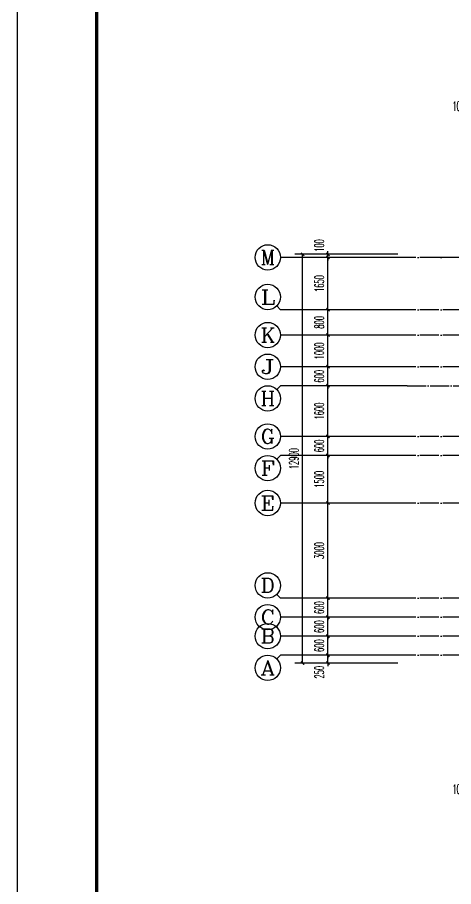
# Model space of a CAD drawing. Extents: x 27938 to 1507990, y 110129 to 923079.
# Drawn here: x 813614 to 827382, y 510937 to 538363 of the extents above; entities that cross this region are included whole.
import ezdxf
from ezdxf.enums import TextEntityAlignment as Align

# ---------------------------------------------------------------- set-up
doc = ezdxf.new("R2010")
doc.units = 0
doc.header["$LTSCALE"] = 1000
doc.header["$MEASUREMENT"] = 0
doc.linetypes.add('DOTE', pattern=[2.42, 2, -0.2, 0.02, -0.2])
for name, color, linetype in [('AXIS', 3, 'Continuous'), ('AXIS_TEXT', 7, 'Continuous'), ('DOTE', 1, 'Continuous'), ('图框', 140, 'Continuous')]:
    doc.layers.add(name, color=color, linetype=linetype)
doc.layers.add('yichutu', color=7, linetype='Continuous', true_color=0xffffff, plot=False)
doc.styles.add('_TCH_AXIS', font='COMPLEX', dxfattribs={"bigfont": 'GBCBIG'})
doc.styles.add('_TCH_DIM_T3', font='SIMPLEX.shx', dxfattribs={"width": 0.494118, "bigfont": 'GBCBIG.shx'})
doc.styles.add('COMPLEX', font='COMPLEX')
doc.dimstyles.new('_TCH_ARCH&&100', dxfattribs={"dimtxt": 297.5, "dimasz": 100, "dimexe": 250, "dimexo": 300, "dimgap": 126.25, "dimtad": 1, "dimdec": 0, "dimzin": 0, "dimdsep": 46, "dimtxsty": '_TCH_DIM_T3', "dimblk": 'ARCHTICK', "dimcen": 0.09, "dimclrt": 4, "dimazin": 2, "dimtfac": 1, "dimtdec": 0, "dimtix": 1, "dimtmove": 2, "dimatfit": 3, "dimfxl": 100, "dimtolj": 1, "dimtzin": 0, "dimarcsym": 0})

# ---------------------------------------------------------------- blocks, each defined once
blk = doc.blocks.new('TK')
at = {"layer": '图框'}
blk.add_lwpolyline([(465375, 548714), (549475, 548714), (549475, 489314), (465375, 489314)], close=True, dxfattribs=at)
blk.add_lwpolyline([(465375, 548714), (549475, 548714), (549475, 489314), (465375, 489314)], close=True, dxfattribs=at)
at = {"layer": '图框', "const_width": 100}
blk.add_lwpolyline([(548475, 490314), (548475, 547714), (467875, 547714), (467875, 490314)], close=True, dxfattribs=at)
blk = doc.blocks.new('yct-841-594-84100-59399.9999999999-100-1000.0')
at = {"layer": 'yichutu', "color": 7, "true_color": 0xffffff}
blk.add_lwpolyline([(0, 0), (0, 59400), (84100, 59400), (84100, 0)], close=True, dxfattribs=at)
blk = doc.blocks.new('GDGDGDSDA')
at = {"layer": 'DOTE', "color": 0, "linetype": 'DOTE', "ltscale": 0.3}
for p, q in [((471335, 374108), (417335, 374108)), ((471335, 372458), (417335, 372458)), ((471335, 371658), (417335, 371658)), ((471335, 370658), (417335, 370658)), ((417335, 370059), (471335, 370059)), ((471335, 368458), (417335, 368458)), ((471335, 367858), (417335, 367858)), ((471335, 366358), (417335, 366358)), ((471335, 363358), (417335, 363358)), ((471335, 362758), (417335, 362758)), ((471335, 362158), (417335, 362158)), ((471335, 361558), (417335, 361558))]:
    blk.add_line(p, q, dxfattribs=at)
blk = doc.blocks.new('_ArchTick')
at = {"color": 0, "linetype": 'ByBlock', "const_width": 0.4}
blk.add_lwpolyline([(-0.5, -0.5), (0.5, 0.5)], dxfattribs=at)
blk = doc.blocks.new('*D757')
at = {"layer": 'AXIS', "color": 0, "lineweight": -2}
for p, q in [((823417, 518240), (823417, 518340)), ((825617, 518240), (823167, 518240)), ((823417, 517990), (823417, 518240)), ((825617, 517990), (823167, 517990)), ((823417, 517990), (823417, 517890))]:
    blk.add_line(p, q, dxfattribs=at)
at = {"layer": 'Defpoints', "color": 0}
for p in [(823417, 518240), (825917, 518240), (825917, 517990)]:
    blk.add_point(p, dxfattribs=at)
at = {"layer": 'AXIS', "color": 0, "lineweight": -2, "xscale": 100, "yscale": 100, "zscale": 100}
for p, rotation in [((823417, 518240), 270), ((823417, 517990), 90)]:
    blk.add_blockref('_ArchTick', p, dxfattribs=dict(at, rotation=rotation))
at = {"layer": 'AXIS', "color": 4, "insert": (823142, 517701), "char_height": 297.5, "attachment_point": 5, "rotation": 90, "style": '_TCH_DIM_T3'}
blk.add_mtext('\\A1;250', dxfattribs=at)
blk = doc.blocks.new('*D758')
at = {"layer": 'AXIS', "color": 0, "lineweight": -2}
for p, q in [((823417, 518840), (823417, 518940)), ((825617, 518840), (823167, 518840)), ((823417, 518240), (823417, 518840)), ((825617, 518240), (823167, 518240)), ((823417, 518240), (823417, 518140))]:
    blk.add_line(p, q, dxfattribs=at)
at = {"layer": 'Defpoints', "color": 0}
for p in [(823417, 518840), (825917, 518840), (825917, 518240)]:
    blk.add_point(p, dxfattribs=at)
at = {"layer": 'AXIS', "color": 0, "lineweight": -2, "xscale": 100, "yscale": 100, "zscale": 100}
for p, rotation in [((823417, 518840), 270), ((823417, 518240), 90)]:
    blk.add_blockref('_ArchTick', p, dxfattribs=dict(at, rotation=rotation))
at = {"layer": 'AXIS', "color": 4, "insert": (823142, 518540), "char_height": 297.5, "attachment_point": 5, "rotation": 90, "style": '_TCH_DIM_T3'}
blk.add_mtext('\\A1;600', dxfattribs=at)
blk = doc.blocks.new('*D759')
at = {"layer": 'AXIS', "color": 0, "lineweight": -2}
for p, q in [((825617, 519440), (823167, 519440)), ((823417, 519440), (823417, 519540)), ((823417, 518840), (823417, 519440)), ((825617, 518840), (823167, 518840)), ((823417, 518840), (823417, 518740))]:
    blk.add_line(p, q, dxfattribs=at)
at = {"layer": 'Defpoints', "color": 0}
for p in [(823417, 519440), (825917, 519440), (825917, 518840)]:
    blk.add_point(p, dxfattribs=at)
at = {"layer": 'AXIS', "color": 0, "lineweight": -2, "xscale": 100, "yscale": 100, "zscale": 100}
for p, rotation in [((823417, 519440), 270), ((823417, 518840), 90)]:
    blk.add_blockref('_ArchTick', p, dxfattribs=dict(at, rotation=rotation))
at = {"layer": 'AXIS', "color": 4, "insert": (823142, 519140), "char_height": 297.5, "attachment_point": 5, "rotation": 90, "style": '_TCH_DIM_T3'}
blk.add_mtext('\\A1;600', dxfattribs=at)
blk = doc.blocks.new('*D760')
at = {"layer": 'AXIS', "color": 0, "lineweight": -2}
for p, q in [((825617, 520040), (823167, 520040)), ((823417, 520040), (823417, 520140)), ((823417, 519440), (823417, 520040)), ((825617, 519440), (823167, 519440)), ((823417, 519440), (823417, 519340))]:
    blk.add_line(p, q, dxfattribs=at)
at = {"layer": 'Defpoints', "color": 0}
for p in [(823417, 520040), (825917, 520040), (825917, 519440)]:
    blk.add_point(p, dxfattribs=at)
at = {"layer": 'AXIS', "color": 0, "lineweight": -2, "xscale": 100, "yscale": 100, "zscale": 100}
for p, rotation in [((823417, 520040), 270), ((823417, 519440), 90)]:
    blk.add_blockref('_ArchTick', p, dxfattribs=dict(at, rotation=rotation))
at = {"layer": 'AXIS', "color": 4, "insert": (823142, 519740), "char_height": 297.5, "attachment_point": 5, "rotation": 90, "style": '_TCH_DIM_T3'}
blk.add_mtext('\\A1;600', dxfattribs=at)
blk = doc.blocks.new('*D761')
at = {"layer": 'AXIS', "color": 0, "lineweight": -2}
for p, q in [((825617, 523040), (823167, 523040)), ((823417, 520040), (823417, 523040)), ((825617, 520040), (823167, 520040))]:
    blk.add_line(p, q, dxfattribs=at)
at = {"layer": 'Defpoints', "color": 0}
for p in [(823417, 523040), (825917, 523040), (825917, 520040)]:
    blk.add_point(p, dxfattribs=at)
at = {"layer": 'AXIS', "color": 0, "lineweight": -2, "xscale": 100, "yscale": 100, "zscale": 100}
for p, rotation in [((823417, 523040), 90), ((823417, 520040), 270)]:
    blk.add_blockref('_ArchTick', p, dxfattribs=dict(at, rotation=rotation))
at = {"layer": 'AXIS', "color": 4, "insert": (823142, 521540), "char_height": 297.5, "attachment_point": 5, "rotation": 90, "style": '_TCH_DIM_T3'}
blk.add_mtext('\\A1;3000', dxfattribs=at)
blk = doc.blocks.new('*D762')
at = {"layer": 'AXIS', "color": 0, "lineweight": -2}
for p, q in [((825617, 524540), (823167, 524540)), ((823417, 523040), (823417, 524540)), ((825617, 523040), (823167, 523040))]:
    blk.add_line(p, q, dxfattribs=at)
at = {"layer": 'Defpoints', "color": 0}
for p in [(823417, 524540), (825917, 524540), (825917, 523040)]:
    blk.add_point(p, dxfattribs=at)
at = {"layer": 'AXIS', "color": 0, "lineweight": -2, "xscale": 100, "yscale": 100, "zscale": 100}
for p, rotation in [((823417, 524540), 90), ((823417, 523040), 270)]:
    blk.add_blockref('_ArchTick', p, dxfattribs=dict(at, rotation=rotation))
at = {"layer": 'AXIS', "color": 4, "insert": (823142, 523790), "char_height": 297.5, "attachment_point": 5, "rotation": 90, "style": '_TCH_DIM_T3'}
blk.add_mtext('\\A1;1500', dxfattribs=at)
blk = doc.blocks.new('*D763')
at = {"layer": 'AXIS', "color": 0, "lineweight": -2}
for p, q in [((823417, 525140), (823417, 525240)), ((825617, 525140), (823167, 525140)), ((823417, 524540), (823417, 525140)), ((825617, 524540), (823167, 524540)), ((823417, 524540), (823417, 524440))]:
    blk.add_line(p, q, dxfattribs=at)
at = {"layer": 'Defpoints', "color": 0}
for p in [(823417, 525140), (825917, 525140), (825917, 524540)]:
    blk.add_point(p, dxfattribs=at)
at = {"layer": 'AXIS', "color": 0, "lineweight": -2, "xscale": 100, "yscale": 100, "zscale": 100}
for p, rotation in [((823417, 525140), 270), ((823417, 524540), 90)]:
    blk.add_blockref('_ArchTick', p, dxfattribs=dict(at, rotation=rotation))
at = {"layer": 'AXIS', "color": 4, "insert": (823142, 524840), "char_height": 297.5, "attachment_point": 5, "rotation": 90, "style": '_TCH_DIM_T3'}
blk.add_mtext('\\A1;600', dxfattribs=at)
blk = doc.blocks.new('*D764')
at = {"layer": 'AXIS', "color": 0, "lineweight": -2}
for p, q in [((825617, 526741), (823167, 526741)), ((823417, 525140), (823417, 526741)), ((825617, 525140), (823167, 525140))]:
    blk.add_line(p, q, dxfattribs=at)
at = {"layer": 'Defpoints', "color": 0}
for p in [(823417, 526741), (825917, 526741), (825917, 525140)]:
    blk.add_point(p, dxfattribs=at)
at = {"layer": 'AXIS', "color": 0, "lineweight": -2, "xscale": 100, "yscale": 100, "zscale": 100}
for p, rotation in [((823417, 526741), 90), ((823417, 525140), 270)]:
    blk.add_blockref('_ArchTick', p, dxfattribs=dict(at, rotation=rotation))
at = {"layer": 'AXIS', "color": 4, "insert": (823142, 525941), "char_height": 297.5, "attachment_point": 5, "rotation": 90, "style": '_TCH_DIM_T3'}
blk.add_mtext('\\A1;1600', dxfattribs=at)
blk = doc.blocks.new('*D765')
at = {"layer": 'AXIS', "color": 0, "lineweight": -2}
for p, q in [((823417, 527340), (823417, 527440)), ((825617, 527340), (823167, 527340)), ((823417, 526741), (823417, 527340)), ((825617, 526741), (823167, 526741)), ((823417, 526741), (823417, 526641))]:
    blk.add_line(p, q, dxfattribs=at)
at = {"layer": 'Defpoints', "color": 0}
for p in [(823417, 527340), (825917, 527340), (825917, 526741)]:
    blk.add_point(p, dxfattribs=at)
at = {"layer": 'AXIS', "color": 0, "lineweight": -2, "xscale": 100, "yscale": 100, "zscale": 100}
for p, rotation in [((823417, 527340), 270), ((823417, 526741), 90)]:
    blk.add_blockref('_ArchTick', p, dxfattribs=dict(at, rotation=rotation))
at = {"layer": 'AXIS', "color": 4, "insert": (823142, 527041), "char_height": 297.5, "attachment_point": 5, "rotation": 90, "style": '_TCH_DIM_T3'}
blk.add_mtext('\\A1;600', dxfattribs=at)
blk = doc.blocks.new('*D766')
at = {"layer": 'AXIS', "color": 0, "lineweight": -2}
for p, q in [((825617, 528340), (823167, 528340)), ((823417, 527340), (823417, 528340)), ((825617, 527340), (823167, 527340))]:
    blk.add_line(p, q, dxfattribs=at)
at = {"layer": 'Defpoints', "color": 0}
for p in [(823417, 528340), (825917, 528340), (825917, 527340)]:
    blk.add_point(p, dxfattribs=at)
at = {"layer": 'AXIS', "color": 0, "lineweight": -2, "xscale": 100, "yscale": 100, "zscale": 100}
for p, rotation in [((823417, 528340), 90), ((823417, 527340), 270)]:
    blk.add_blockref('_ArchTick', p, dxfattribs=dict(at, rotation=rotation))
at = {"layer": 'AXIS', "color": 4, "insert": (823142, 527840), "char_height": 297.5, "attachment_point": 5, "rotation": 90, "style": '_TCH_DIM_T3'}
blk.add_mtext('\\A1;1000', dxfattribs=at)
blk = doc.blocks.new('*D767')
at = {"layer": 'AXIS', "color": 0, "lineweight": -2}
for p, q in [((825617, 529140), (823167, 529140)), ((823417, 528340), (823417, 529140)), ((825617, 528340), (823167, 528340))]:
    blk.add_line(p, q, dxfattribs=at)
at = {"layer": 'Defpoints', "color": 0}
for p in [(823417, 529140), (825917, 529140), (825917, 528340)]:
    blk.add_point(p, dxfattribs=at)
at = {"layer": 'AXIS', "color": 0, "lineweight": -2, "xscale": 100, "yscale": 100, "zscale": 100}
for p, rotation in [((823417, 529140), 90), ((823417, 528340), 270)]:
    blk.add_blockref('_ArchTick', p, dxfattribs=dict(at, rotation=rotation))
at = {"layer": 'AXIS', "color": 4, "insert": (823142, 528740), "char_height": 297.5, "attachment_point": 5, "rotation": 90, "style": '_TCH_DIM_T3'}
blk.add_mtext('\\A1;800', dxfattribs=at)
blk = doc.blocks.new('*D768')
at = {"layer": 'AXIS', "color": 0, "lineweight": -2}
for p, q in [((825617, 530790), (823167, 530790)), ((823417, 529140), (823417, 530790)), ((825617, 529140), (823167, 529140))]:
    blk.add_line(p, q, dxfattribs=at)
at = {"layer": 'Defpoints', "color": 0}
for p in [(823417, 530790), (825917, 530790), (825917, 529140)]:
    blk.add_point(p, dxfattribs=at)
at = {"layer": 'AXIS', "color": 0, "lineweight": -2, "xscale": 100, "yscale": 100, "zscale": 100}
for p, rotation in [((823417, 530790), 90), ((823417, 529140), 270)]:
    blk.add_blockref('_ArchTick', p, dxfattribs=dict(at, rotation=rotation))
at = {"layer": 'AXIS', "color": 4, "insert": (823142, 529965), "char_height": 297.5, "attachment_point": 5, "rotation": 90, "style": '_TCH_DIM_T3'}
blk.add_mtext('\\A1;1650', dxfattribs=at)
blk = doc.blocks.new('*D769')
at = {"layer": 'AXIS', "color": 0, "lineweight": -2}
for p, q in [((823417, 530890), (823417, 530990)), ((825617, 530890), (823167, 530890)), ((825617, 530790), (823167, 530790)), ((823417, 530790), (823417, 530890)), ((823417, 530790), (823417, 530690))]:
    blk.add_line(p, q, dxfattribs=at)
at = {"layer": 'Defpoints', "color": 0}
for p in [(823417, 530890), (825917, 530890), (825917, 530790)]:
    blk.add_point(p, dxfattribs=at)
at = {"layer": 'AXIS', "color": 0, "lineweight": -2, "xscale": 100, "yscale": 100, "zscale": 100}
for p, rotation in [((823417, 530890), 270), ((823417, 530790), 90)]:
    blk.add_blockref('_ArchTick', p, dxfattribs=dict(at, rotation=rotation))
at = {"layer": 'AXIS', "color": 4, "insert": (823142, 531165), "char_height": 297.5, "attachment_point": 5, "rotation": 90, "style": '_TCH_DIM_T3'}
blk.add_mtext('\\A1;100', dxfattribs=at)
blk = doc.blocks.new('*D770')
at = {"layer": 'AXIS', "color": 0, "lineweight": -2}
for p, q in [((825617, 530890), (822367, 530890)), ((822617, 517990), (822617, 530890)), ((825617, 517990), (822367, 517990))]:
    blk.add_line(p, q, dxfattribs=at)
at = {"layer": 'Defpoints', "color": 0}
for p in [(822617, 530890), (825917, 530890), (825917, 517990)]:
    blk.add_point(p, dxfattribs=at)
at = {"layer": 'AXIS', "color": 0, "lineweight": -2, "xscale": 100, "yscale": 100, "zscale": 100}
for p, rotation in [((822617, 530890), 90), ((822617, 517990), 270)]:
    blk.add_blockref('_ArchTick', p, dxfattribs=dict(at, rotation=rotation))
at = {"layer": 'AXIS', "color": 4, "insert": (822342, 524440), "char_height": 297.5, "attachment_point": 5, "rotation": 90, "style": '_TCH_DIM_T3'}
blk.add_mtext('\\A1;12900', dxfattribs=at)
blk = doc.blocks.new('*D787')
at = {"layer": 'AXIS', "color": 0, "lineweight": -2}
for p, q in [((827817, 533090), (827817, 535540)), ((827917, 533090), (827917, 535540)), ((827817, 535290), (827717, 535290)), ((827817, 535290), (827917, 535290)), ((827917, 535290), (828017, 535290))]:
    blk.add_line(p, q, dxfattribs=at)
at = {"layer": 'Defpoints', "color": 0}
for p in [(827917, 535290), (827817, 532790), (827917, 532790)]:
    blk.add_point(p, dxfattribs=at)
at = {"layer": 'AXIS', "color": 0, "lineweight": -2, "xscale": 100, "yscale": 100, "zscale": 100}
blk.add_blockref('_ArchTick', (827817, 535290), dxfattribs=at)
at = {"layer": 'AXIS', "color": 0, "lineweight": -2, "xscale": 100, "yscale": 100, "zscale": 100, "rotation": 180}
blk.add_blockref('_ArchTick', (827917, 535290), dxfattribs=at)
at = {"layer": 'AXIS', "color": 4, "insert": (827542, 535565), "char_height": 297.5, "attachment_point": 5, "style": '_TCH_DIM_T3'}
blk.add_mtext('\\A1;100', dxfattribs=at)
blk = doc.blocks.new('*D807')
at = {"layer": 'AXIS', "color": 0, "lineweight": -2}
for p, q in [((827817, 515940), (827817, 513490)), ((827917, 515940), (827917, 513490)), ((827817, 513740), (827717, 513740)), ((827817, 513740), (827917, 513740)), ((827917, 513740), (828017, 513740))]:
    blk.add_line(p, q, dxfattribs=at)
at = {"layer": 'Defpoints', "color": 0}
for p in [(827817, 516240), (827917, 516240), (827917, 513740)]:
    blk.add_point(p, dxfattribs=at)
at = {"layer": 'AXIS', "color": 0, "lineweight": -2, "xscale": 100, "yscale": 100, "zscale": 100}
blk.add_blockref('_ArchTick', (827817, 513740), dxfattribs=at)
at = {"layer": 'AXIS', "color": 0, "lineweight": -2, "xscale": 100, "yscale": 100, "zscale": 100, "rotation": 180}
blk.add_blockref('_ArchTick', (827917, 513740), dxfattribs=at)
at = {"layer": 'AXIS', "color": 4, "insert": (827542, 514015), "char_height": 297.5, "attachment_point": 5, "style": '_TCH_DIM_T3'}
blk.add_mtext('\\A1;100', dxfattribs=at)
blk = doc.blocks.new('_AXISO')
at = {"color": 0}
blk.add_circle((0, 0), 0.5, dxfattribs=at)
at = {"layer": 'AXIS_TEXT', "color": 0, "style": 'COMPLEX', "width": 1.041667}
blk.add_attdef('A', text='', height=0.56, dxfattribs=at).set_placement((-0.25, -0.28), (0.25, -0.28), align=Align.FIT)

msp = doc.modelspace()

# ---------------------------------------------------------------- linework, layer by layer
msp.add_lwpolyline([(827916.6, 532285.3), (827916.6, 530790.4), (826619.1, 530790.4)])
at = {"layer": 'AXIS', "color": 8}
for p, q in [((825916.6, 530790.4), (821916.6, 530790.4)), ((821799.4, 529257.6), (821916.6, 529140.4)), ((825916.6, 529140.4), (821916.6, 529140.4)), ((825916.6, 528340.4), (821916.6, 528340.4)), ((825916.6, 527340.4), (821916.6, 527340.4)), ((821799.4, 526623.6), (821916.6, 526740.7)), ((825916.6, 526740.7), (821916.6, 526740.7)), ((825916.6, 525140.4), (821916.6, 525140.4)), ((821799.4, 524423.3), (821916.6, 524540.4)), ((825916.6, 524540.4), (821916.6, 524540.4)), ((825916.6, 523040.4), (821916.6, 523040.4)), ((821799.4, 520157.6), (821916.6, 520040.4)), ((825916.6, 520040.4), (821916.6, 520040.4)), ((825916.6, 519440.4), (821916.6, 519440.4)), ((825916.6, 518840.4), (821916.6, 518840.4)), ((821799.4, 518123.3), (821916.6, 518240.4)), ((825916.6, 518240.4), (821916.6, 518240.4))]:
    msp.add_line(p, q, dxfattribs=at)

# ---------------------------------------------------------------- block references
msp.add_blockref('TK', (348239.1, -1273.4))
ref = msp.add_blockref('_AXISO', (821516.6, 530790.4), dxfattribs=dict(at, xscale=800, yscale=800, zscale=800))
ref.add_attrib('A', 'M', dxfattribs={"layer": 'AXIS_TEXT', "color": 8, "ltscale": 0.5, "height": 452.5, "style": '_TCH_AXIS'}).set_placement((821290.3, 530564.2), (821742.9, 530564.2), align=Align.FIT)
ref = msp.add_blockref('_AXISO', (821516.6, 529540.4), dxfattribs=dict(at, xscale=800, yscale=800, zscale=800))
ref.add_attrib('A', 'L', dxfattribs={"layer": 'AXIS_TEXT', "color": 8, "ltscale": 0.5, "height": 452.5, "style": '_TCH_AXIS', "width": 1.4}).set_placement((821290.3, 529314.2), (821742.9, 529314.2), align=Align.FIT)
ref = msp.add_blockref('_AXISO', (821516.6, 528340.4), dxfattribs=dict(at, xscale=800, yscale=800, zscale=800))
ref.add_attrib('A', 'K', dxfattribs={"layer": 'AXIS_TEXT', "color": 8, "ltscale": 0.5, "height": 452.5, "style": '_TCH_AXIS', "width": 1.105263}).set_placement((821290.3, 528114.2), (821742.9, 528114.2), align=Align.FIT)
ref = msp.add_blockref('_AXISO', (821516.6, 527340.4), dxfattribs=dict(at, xscale=800, yscale=800, zscale=800))
ref.add_attrib('A', 'J', dxfattribs={"layer": 'AXIS_TEXT', "color": 8, "ltscale": 0.5, "height": 452.5, "style": '_TCH_AXIS', "width": 1.909091}).set_placement((821290.3, 527114.2), (821742.9, 527114.2), align=Align.FIT)
ref = msp.add_blockref('_AXISO', (821516.6, 526340.7), dxfattribs=dict(at, xscale=800, yscale=800, zscale=800))
ref.add_attrib('A', 'H', dxfattribs={"layer": 'AXIS_TEXT', "color": 8, "ltscale": 0.5, "height": 452.5, "style": '_TCH_AXIS', "width": 1.05}).set_placement((821290.3, 526114.4), (821742.9, 526114.4), align=Align.FIT)
ref = msp.add_blockref('_AXISO', (821516.6, 525140.4), dxfattribs=dict(at, xscale=800, yscale=800, zscale=800))
ref.add_attrib('A', 'G', dxfattribs={"layer": 'AXIS_TEXT', "color": 8, "ltscale": 0.5, "height": 452.5, "style": '_TCH_AXIS', "width": 1.166667}).set_placement((821290.3, 524914.2), (821742.9, 524914.2), align=Align.FIT)
ref = msp.add_blockref('_AXISO', (821516.6, 524140.4), dxfattribs=dict(at, xscale=800, yscale=800, zscale=800))
ref.add_attrib('A', 'F', dxfattribs={"layer": 'AXIS_TEXT', "color": 8, "ltscale": 0.5, "height": 452.5, "style": '_TCH_AXIS', "width": 1.3125}).set_placement((821290.3, 523914.2), (821742.9, 523914.2), align=Align.FIT)
ref = msp.add_blockref('_AXISO', (821516.6, 523040.4), dxfattribs=dict(at, xscale=800, yscale=800, zscale=800))
ref.add_attrib('A', 'E', dxfattribs={"layer": 'AXIS_TEXT', "color": 8, "ltscale": 0.5, "height": 452.5, "style": '_TCH_AXIS', "width": 1.3125}).set_placement((821290.3, 522814.2), (821742.9, 522814.2), align=Align.FIT)
ref = msp.add_blockref('_AXISO', (821516.6, 520440.4), dxfattribs=dict(at, xscale=800, yscale=800, zscale=800))
ref.add_attrib('A', 'D', dxfattribs={"layer": 'AXIS_TEXT', "color": 8, "ltscale": 0.5, "height": 452.5, "style": '_TCH_AXIS', "width": 1.235294}).set_placement((821290.3, 520214.2), (821742.9, 520214.2), align=Align.FIT)
ref = msp.add_blockref('_AXISO', (821516.6, 519440.4), dxfattribs=dict(at, xscale=800, yscale=800, zscale=800))
ref.add_attrib('A', 'C', dxfattribs={"layer": 'AXIS_TEXT', "color": 8, "ltscale": 0.5, "height": 452.5, "style": '_TCH_AXIS', "width": 1.4}).set_placement((821290.3, 519214.2), (821742.9, 519214.2), align=Align.FIT)
ref = msp.add_blockref('_AXISO', (821516.6, 518840.4), dxfattribs=dict(at, xscale=800, yscale=800, zscale=800))
ref.add_attrib('A', 'B', dxfattribs={"layer": 'AXIS_TEXT', "color": 8, "ltscale": 0.5, "height": 452.5, "style": '_TCH_AXIS', "width": 1.235294}).set_placement((821290.3, 518614.2), (821742.9, 518614.2), align=Align.FIT)
ref = msp.add_blockref('_AXISO', (821516.6, 517840.4), dxfattribs=dict(at, xscale=800, yscale=800, zscale=800))
ref.add_attrib('A', 'A', dxfattribs={"layer": 'AXIS_TEXT', "color": 8, "ltscale": 0.5, "height": 452.5, "style": '_TCH_AXIS', "width": 1.166667}).set_placement((821290.3, 517614.2), (821742.9, 517614.2), align=Align.FIT)
at = {"layer": 'DOTE', "color": 169}
msp.add_blockref('GDGDGDSDA', (408581.8, 156682.1), dxfattribs=at)
at = {"layer": 'yichutu'}
msp.add_blockref('yct-841-594-84100-59399.9999999999-100-1000.0', (813614.1, 488040.2), dxfattribs=at)

# ---------------------------------------------------------------- dimensions: what is measured, and where the dimension line sits
at = {"layer": 'AXIS', "color": 8}
for base, p1, p2, angle, picture, middle in [((827916.6, 535290.4), (827816.6, 532790.4), (827916.6, 532790.4), 0, '*D787', (827541.6, 535565.4)), ((823416.6, 530890.4), (825916.6, 530790.4), (825916.6, 530890.4), 90, '*D769', (823141.6, 531165.4)), ((823416.6, 518240.4), (825916.6, 517990.4), (825916.6, 518240.4), 90, '*D757', (823141.6, 517701.4)), ((827916.6, 513740.4), (827816.6, 516240.4), (827916.6, 516240.4), 0, '*D807', (827541.6, 514015.4))]:
    dim = msp.add_linear_dim(base=base, p1=p1, p2=p2, angle=angle, dimstyle='_TCH_ARCH&&100', dxfattribs=at)
    dim.commit()
    dim.dimension.update_dxf_attribs({"geometry": picture, "text_midpoint": middle, "dimtype": 129})
for p1, p2, distance, picture, middle in [((825916.6, 517990.4), (825916.6, 530890.4), 3300, '*D770', (822341.6, 524440.4)), ((825916.6, 529140.4), (825916.6, 530790.4), 2500, '*D768', (823141.6, 529965.4)), ((825916.6, 528340.4), (825916.6, 529140.4), 2500, '*D767', (823141.6, 528740.4)), ((825916.6, 527340.4), (825916.6, 528340.4), 2500, '*D766', (823141.6, 527840.4)), ((825916.6, 526740.7), (825916.6, 527340.4), 2500, '*D765', (823141.6, 527040.6)), ((825916.6, 525140.4), (825916.6, 526740.7), 2500, '*D764', (823141.6, 525940.6)), ((825916.6, 524540.4), (825916.6, 525140.4), 2500, '*D763', (823141.6, 524840.4)), ((825916.6, 523040.4), (825916.6, 524540.4), 2500, '*D762', (823141.6, 523790.4)), ((825916.6, 520040.4), (825916.6, 523040.4), 2500, '*D761', (823141.6, 521540.4)), ((825916.6, 519440.4), (825916.6, 520040.4), 2500, '*D760', (823141.6, 519740.4)), ((825916.6, 518840.4), (825916.6, 519440.4), 2500, '*D759', (823141.6, 519140.4)), ((825916.6, 518240.4), (825916.6, 518840.4), 2500, '*D758', (823141.6, 518540.4))]:
    dim = msp.add_aligned_dim(p1=p1, p2=p2, distance=distance, dimstyle='_TCH_ARCH&&100', dxfattribs=at)
    dim.commit()
    dim.dimension.update_dxf_attribs({"geometry": picture, "text_midpoint": middle})

doc.saveas('drawing.dxf')
